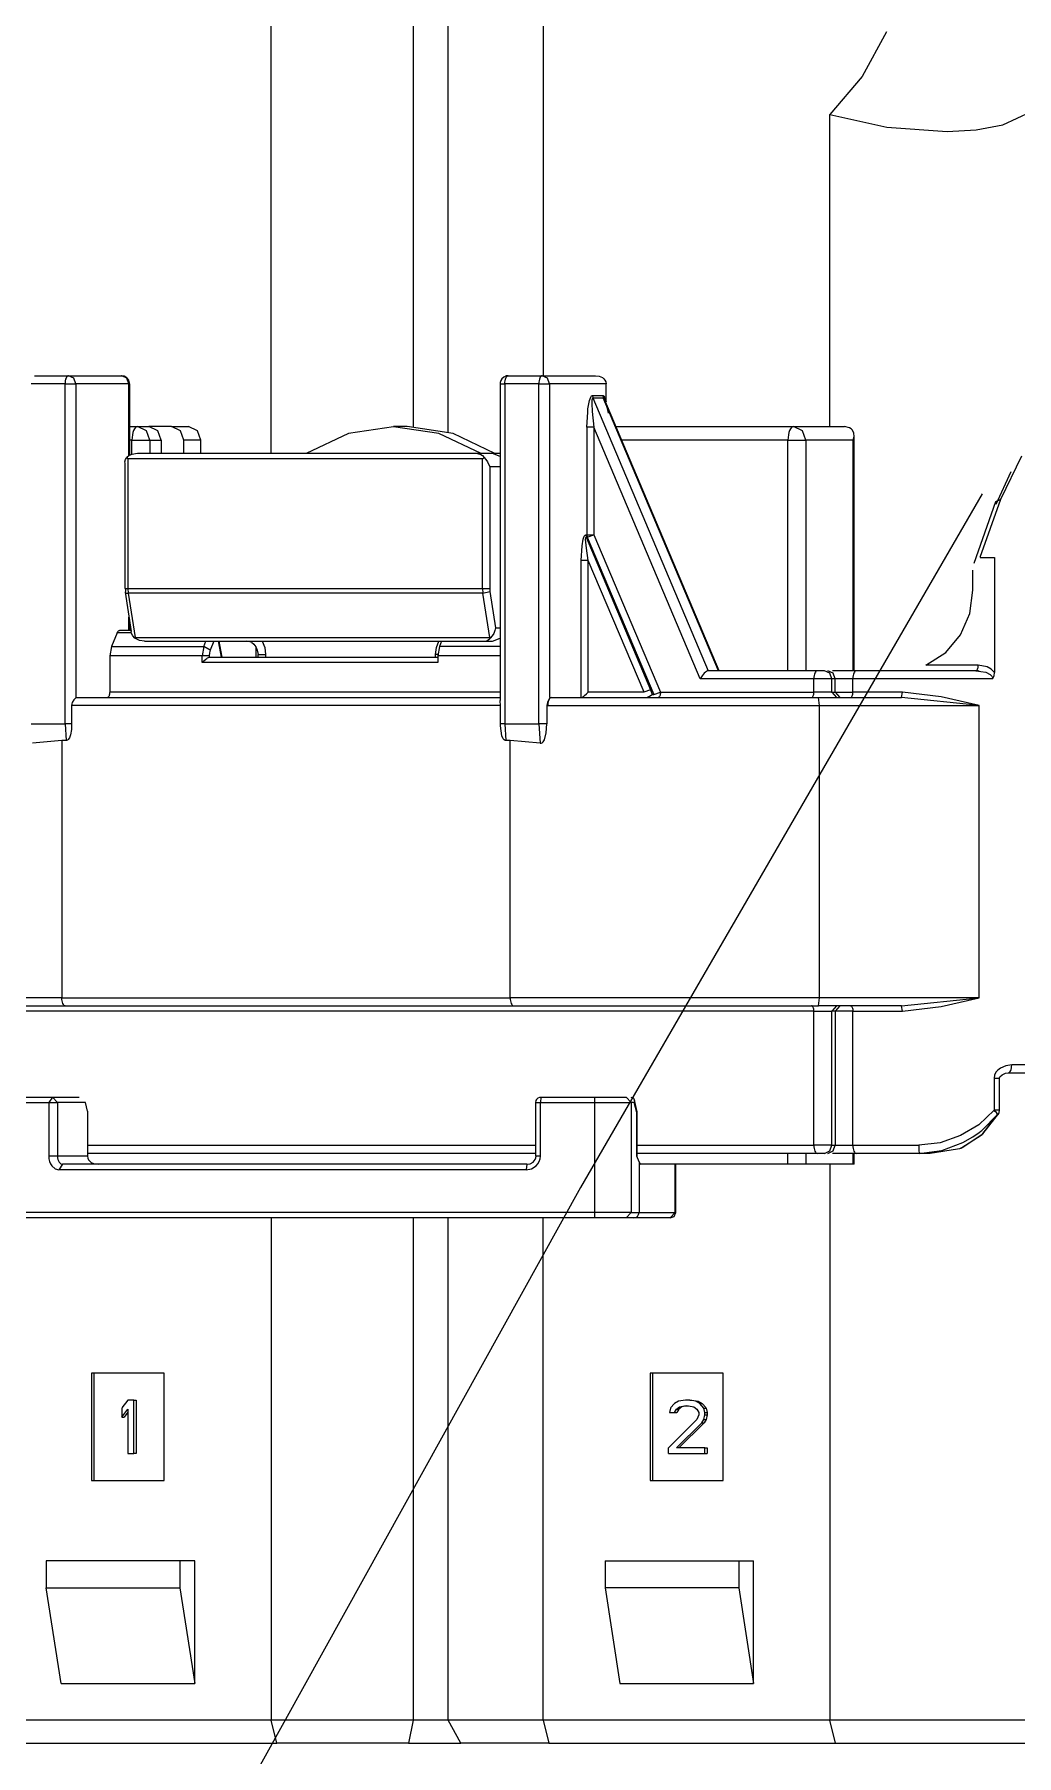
# Model space of a CAD drawing. Extents: x -1 to 1284, y 105 to 936.
# Drawn here: x 182.1 to 218.8, y 282.2 to 346.4 of the extents above; entities that cross this region are included whole.
import ezdxf

# ---------------------------------------------------------------- set-up
doc = ezdxf.new("R2010")
doc.units = 0

msp = doc.modelspace()

# ---------------------------------------------------------------- linework, layer by layer
for p, q in [((196.28, 366.274), (196.28, 331.804)), ((197.581, 331.603), (197.581, 366.274)), ((190.982, 330.808), (190.982, 362.958)), ((201.133, 362.958), (201.133, 333.706)), ((213.934193, 346.53259), (213.031743, 344.86356)), ((213.031743, 344.86356), (211.827133, 343.44561)), ((211.827, 343.446), (213.95192, 342.977611)), ((211.827, 331.808), (211.827, 343.446)), ((218.27073, 343.065458), (219.88314, 343.811111)), ((213.95192, 342.977611), (216.19711, 342.819433)), ((216.19711, 342.819433), (217.284003, 342.879382)), ((217.284003, 342.879382), (218.27073, 343.065458)), ((183.291, 333.406), (182.022, 333.406)), ((182.149, 333.706), (183.418, 333.706)), ((183.291, 333.406), (183.69, 333.406)), ((183.291, 320.724), (183.291, 333.406)), ((183.293646, 333.464531), (183.291265, 333.406003)), ((183.300869, 333.520808), (183.293646, 333.464531)), ((183.31259, 333.572674), (183.300869, 333.520808)), ((183.328359, 333.618135), (183.31259, 333.572674)), ((183.347568, 333.655443), (183.328359, 333.618135)), ((183.369475, 333.683166), (183.347568, 333.655443)), ((183.393261, 333.700232), (183.369475, 333.683166)), ((183.418, 333.706), (183.393261, 333.700232)), ((183.418, 333.706), (185.404, 333.706)), ((183.615974, 333.612119), (183.418107, 333.706)), ((183.69, 333.406), (183.615974, 333.612119)), ((183.69, 333.406), (183.69, 321.706)), ((185.676, 333.406), (183.69, 333.406)), ((185.502748, 333.689136), (185.40367, 333.703212)), ((185.601974, 333.612118), (185.404109, 333.706)), ((185.600858, 333.632163), (185.502748, 333.689136)), ((185.669975, 333.54442), (185.600858, 333.632163)), ((185.676, 333.406), (185.601974, 333.612118)), ((185.701852, 333.440637), (185.669975, 333.54442)), ((185.676, 330.725), (185.676, 333.406)), ((185.676, 333.406), (185.704, 333.406)), ((185.7, 333.406), (185.701852, 333.440637)), ((185.704, 330.739), (185.704, 333.406)), ((199.525241, 333.450948), (199.521961, 333.406678)), ((199.522, 333.406), (199.522, 321.598)), ((199.522, 333.406), (199.695, 333.406)), ((199.54736, 333.527513), (199.525241, 333.450948)), ((199.582889, 333.587922), (199.54736, 333.527513)), ((199.65531, 333.65614), (199.582889, 333.587922)), ((199.752635, 333.69856), (199.65531, 333.65614)), ((199.695, 333.406), (199.697381, 333.464528)), ((199.695, 333.406), (199.695, 320.724)), ((200.964, 333.406), (199.695, 333.406)), ((199.697381, 333.464528), (199.704604, 333.520805)), ((199.704604, 333.520805), (199.716325, 333.572671)), ((199.716325, 333.572671), (199.732094, 333.618132)), ((199.732094, 333.618132), (199.751303, 333.655441)), ((199.751303, 333.655441), (199.773237, 333.683164)), ((199.819, 333.702), (199.752635, 333.69856)), ((199.773237, 333.683164), (199.797023, 333.700229)), ((199.797023, 333.700229), (199.821762, 333.705997)), ((199.822, 333.706), (201.091, 333.706)), ((200.964, 333.406), (201.362, 333.406)), ((200.964, 320.724), (200.964, 333.406)), ((200.966646, 333.464531), (200.964265, 333.406003)), ((200.973869, 333.520808), (200.966646, 333.464531)), ((200.98559, 333.572674), (200.973869, 333.520808)), ((201.001359, 333.618135), (200.98559, 333.572674)), ((201.020568, 333.655443), (201.001359, 333.618135)), ((201.042475, 333.683166), (201.020568, 333.655443)), ((201.066261, 333.700232), (201.042475, 333.683166)), ((201.091, 333.706), (201.066261, 333.700232)), ((201.091, 333.706), (203.077, 333.706)), ((201.288974, 333.612118), (201.091109, 333.706)), ((201.363, 333.406), (201.288974, 333.612118)), ((201.362, 333.406), (201.362, 321.706)), ((203.476, 333.406), (201.362, 333.406)), ((203.077, 333.706), (203.210294, 333.688749)), ((203.210294, 333.688749), (203.334561, 333.635005)), ((203.334561, 333.635005), (203.388882, 333.592888)), ((203.388882, 333.592888), (203.433843, 333.539794)), ((203.433843, 333.539794), (203.464569, 333.476337)), ((203.464569, 333.476337), (203.475682, 333.406013)), ((203.476, 332.733), (203.476, 333.406)), ((202.796011, 332.466044), (202.854363, 332.780091)), ((202.854363, 332.780091), (202.902263, 332.908633)), ((202.902263, 332.908633), (202.935103, 332.953932)), ((202.935103, 332.953932), (202.968916, 332.96904)), ((202.948779, 332.799767), (202.941794, 332.66569)), ((202.941794, 332.66569), (202.953991, 332.377911)), ((202.963384, 332.863701), (202.948779, 332.799767)), ((202.973385, 332.879682), (202.963384, 332.863701)), ((202.968, 332.969), (203.349, 332.969)), ((202.968, 332.969), (202.984986, 332.884476)), ((202.985, 332.885), (202.973385, 332.879682)), ((202.985, 332.885), (207.28659, 322.7067)), ((202.985, 332.885), (203.366, 332.885)), ((203.349, 332.969), (203.368315, 332.964105)), ((203.349, 332.969), (203.365986, 332.884476)), ((207.667, 322.706), (203.366, 332.885)), ((203.379414, 332.878992), (203.366185, 332.88431)), ((203.368315, 332.964105), (203.387365, 332.949394)), ((203.394204, 332.863011), (203.379414, 332.878992)), ((203.387365, 332.949394), (203.424639, 332.890583)), ((207.693, 322.706), (203.39088, 332.8856)), ((203.427904, 332.799077), (203.394204, 332.863011)), ((203.424639, 332.890583), (203.475775, 332.732381)), ((203.475, 332.665), (203.427904, 332.799077)), ((203.548252, 332.377122), (203.474389, 332.664901)), ((202.757, 331.786), (202.788485, 332.342153)), ((202.789, 332.342), (202.796011, 332.466044)), ((202.953991, 332.377911), (203.022494, 331.786428)), ((203.56, 332.313), (203.548252, 332.377122)), ((185.704, 331.808), (185.999, 331.808)), ((185.787, 331.308), (185.704, 331.308)), ((185.787, 331.308), (186.452, 331.308)), ((185.787, 330.774), (185.787, 331.308)), ((185.791771, 331.405548), (185.787723, 331.308004)), ((185.803783, 331.499345), (185.791771, 331.405548)), ((185.823309, 331.58579), (185.803783, 331.499345)), ((185.849582, 331.661556), (185.823309, 331.58579)), ((185.881602, 331.723738), (185.849582, 331.661556)), ((185.918136, 331.769942), (185.881602, 331.723738)), ((185.957775, 331.798396), (185.918136, 331.769942)), ((185.999, 331.808), (185.957775, 331.798396)), ((186.328623, 331.651529), (185.998849, 331.807998)), ((185.999, 331.808), (186.421, 331.808)), ((186.452, 331.308), (186.328623, 331.651529)), ((186.750622, 331.65153), (186.420846, 331.807998)), ((187.267, 331.808), (186.421, 331.808)), ((186.452, 331.308), (186.874, 331.308)), ((186.452, 331.308), (186.452, 330.808)), ((186.874, 331.308), (186.750622, 331.65153)), ((186.874, 331.308), (186.874, 330.808)), ((187.596622, 331.65153), (187.266846, 331.807998)), ((187.267, 331.808), (187.9, 331.808)), ((187.72, 331.308), (187.596622, 331.65153)), ((187.72, 330.808), (187.72, 331.308)), ((188.354, 331.308), (187.72, 331.308)), ((188.230622, 331.65153), (187.900846, 331.807998)), ((188.354, 331.308), (188.230622, 331.65153)), ((188.354, 330.808), (188.354, 331.308)), ((193.859822, 331.552732), (192.28253, 330.808)), ((195.550265, 331.800976), (193.859822, 331.552732)), ((196.057, 331.808), (195.55, 331.808)), ((197.240708, 331.552732), (195.550265, 331.800976)), ((197.764704, 331.548402), (196.05727, 331.807997)), ((198.818, 330.808), (197.240708, 331.552732)), ((199.325, 330.808), (197.764704, 331.548402)), ((202.757, 331.786), (202.757, 327.767)), ((203.023, 331.786), (202.757, 331.786)), ((206.987, 322.406), (203.023, 331.786)), ((203.023, 331.786), (203.023, 327.767)), ((203.846, 331.808), (210.469, 331.808)), ((210.258, 331.308), (204.058, 331.308)), ((210.261771, 331.405548), (210.257696, 331.308004)), ((210.258, 331.308), (210.922, 331.308)), ((210.258, 322.706), (210.258, 331.308)), ((210.273783, 331.499345), (210.261771, 331.405548)), ((210.293309, 331.58579), (210.273783, 331.499345)), ((210.319582, 331.661556), (210.293309, 331.58579)), ((210.351602, 331.723738), (210.319582, 331.661556)), ((210.388136, 331.769942), (210.351602, 331.723738)), ((210.427775, 331.798396), (210.388136, 331.769942)), ((210.469, 331.808), (210.427775, 331.798396)), ((210.798622, 331.65153), (210.468846, 331.807998)), ((210.469, 331.808), (212.371, 331.808)), ((210.922, 331.308), (210.798622, 331.65153)), ((212.697, 331.308), (210.922, 331.308)), ((210.922, 331.308), (210.922, 322.706)), ((212.552, 331.766), (212.370739, 331.807741)), ((212.613799, 331.72725), (212.551892, 331.766258)), ((212.660974, 331.6788), (212.613799, 331.72725)), ((212.714613, 331.564585), (212.660974, 331.6788)), ((212.697, 331.308), (212.723768, 331.438551)), ((212.697, 322.706), (212.697, 331.308)), ((212.723768, 331.438551), (212.714613, 331.564585)), ((212.725, 322.706), (212.725, 331.472)), ((185.524634, 330.492062), (185.545854, 330.580126)), ((185.545854, 330.580126), (185.591936, 330.661548)), ((185.592, 330.662), (185.637244, 330.60829)), ((185.679575, 330.727456), (185.592135, 330.661553)), ((198.87, 330.608), (185.638, 330.608)), ((185.638, 330.608), (185.638, 325.765)), ((185.779341, 330.772884), (185.679575, 330.727456)), ((185.994, 330.808), (185.779341, 330.772884)), ((198.682, 330.808), (185.994, 330.808)), ((198.682, 330.808), (198.800986, 330.772884)), ((199.232, 330.808), (198.682, 330.808)), ((198.800986, 330.772884), (198.860845, 330.727456)), ((198.860845, 330.727456), (198.920993, 330.661553)), ((198.87, 330.608), (198.921594, 330.66171)), ((198.87, 325.765), (198.87, 330.608)), ((198.921, 330.662), (198.994374, 330.580577)), ((198.994374, 330.580577), (199.055501, 330.492513)), ((199.522, 330.692), (199.231924, 330.807866)), ((199.522, 330.808), (199.232, 330.808)), ((218.96957, 330.70008), (218.190937, 329.09193)), ((185.522, 330.442), (185.522, 325.765)), ((185.529, 330.442), (185.524634, 330.492062)), ((199.055501, 330.492513), (199.135161, 330.308445)), ((199.135, 330.308), (199.135, 325.765)), ((199.522, 330.308), (199.135, 330.308)), ((218.568, 330.126), (218.016368, 328.89991)), ((217.504, 329.299), (202.521869, 303.438402)), ((218.006, 329), (217.191349, 326.70263)), ((218.191, 329.092), (217.422916, 326.92612)), ((218.191, 329.092), (218.005374, 328.99943)), ((202.546, 326.821), (202.576721, 327.365083)), ((202.576721, 327.365083), (202.623401, 327.61632)), ((202.623401, 327.61632), (202.661721, 327.719155)), ((202.661721, 327.719155), (202.687994, 327.755392)), ((202.687994, 327.755392), (202.715055, 327.767484)), ((202.712072, 327.608219), (202.718343, 327.664287)), ((202.714956, 327.501357), (202.712072, 327.608219)), ((202.737843, 327.27735), (202.714956, 327.501357)), ((202.715, 327.767), (202.757, 327.767)), ((202.715, 327.767), (202.731986, 327.682476)), ((202.718343, 327.664287), (202.724402, 327.678283)), ((202.724402, 327.678283), (202.728106, 327.681776)), ((202.728106, 327.681776), (202.73226, 327.682834)), ((202.732, 327.683), (205.13732, 321.99121)), ((202.774, 327.683), (202.732, 327.683)), ((202.757, 327.767), (202.773986, 327.682476)), ((202.757, 327.767), (203.023, 327.767)), ((202.774, 327.683), (203.022803, 327.767524)), ((202.774, 327.683), (205.25076, 321.82217)), ((203.023, 327.767), (205.49976, 321.9063)), ((202.546, 321.706), (202.546, 326.821)), ((202.812, 326.821), (202.546, 326.821)), ((202.812, 326.821), (202.737843, 327.27735)), ((202.812, 321.906), (202.812, 326.821)), ((204.889, 321.906), (202.81202, 326.82029)), ((217.423, 326.926), (217.966, 326.926)), ((217.966, 326.926), (217.966, 322.636)), ((217.151, 325.706), (217.151, 326.46)), ((185.522, 325.765), (185.638, 325.765)), ((185.532, 325.632), (185.757425, 324.16647)), ((185.532, 325.632), (185.534831, 325.624406)), ((185.549, 325.662), (185.532596, 325.631594)), ((185.534831, 325.624406), (185.545335, 325.614035)), ((185.541, 325.765), (185.548673, 325.662342)), ((185.545335, 325.614035), (185.56293, 325.605515)), ((185.56293, 325.605515), (185.586927, 325.599192)), ((185.586927, 325.599192), (185.61641, 325.595302)), ((185.61641, 325.595302), (185.650247, 325.593979)), ((185.638, 325.765), (198.87, 325.765)), ((185.638, 325.765), (185.650753, 325.593989)), ((198.883, 325.594), (185.65, 325.594)), ((185.65, 325.594), (185.904264, 323.94009)), ((198.87, 325.765), (199.135, 325.765)), ((198.87, 325.765), (198.882753, 325.593989)), ((198.882, 325.594), (199.142688, 325.662405)), ((199.137, 323.94), (198.882736, 325.59391)), ((199.135, 325.765), (199.142673, 325.662342)), ((199.143, 325.662), (199.351227, 324.30813)), ((217.043468, 324.834138), (217.1508, 325.706)), ((216.697769, 324.045595), (217.043468, 324.834138)), ((185.233, 324.12), (185.256865, 324.164341)), ((185.256865, 324.164341), (185.284514, 324.193983)), ((185.284514, 324.193983), (185.314346, 324.207238)), ((185.314346, 324.207238), (185.322627, 324.207767)), ((185.751, 324.208), (185.323, 324.208)), ((185.676, 324.208), (185.676, 324.697)), ((185.704, 324.208), (185.704, 324.515)), ((185.773443, 324.098434), (185.76024, 324.166816)), ((199.326844, 324.201146), (199.283865, 324.097972)), ((199.351, 324.308), (199.326844, 324.201146)), ((199.351, 324.308), (199.522, 324.308)), ((185.019, 323.614), (184.957109, 323.260448)), ((185.233, 324.12), (185.018688, 323.613324)), ((185.019, 323.614), (188.463, 323.614)), ((185.769, 324.12), (185.233, 324.12)), ((185.818853, 324.003494), (185.773443, 324.098434)), ((185.891, 323.923), (185.818853, 324.003494)), ((186.064537, 323.835644), (185.890957, 323.922538)), ((185.905, 323.94), (185.891242, 323.922802)), ((185.905, 323.94), (199.137, 323.94)), ((186.256, 323.808), (186.064537, 323.835644)), ((186.256, 323.808), (198.944, 323.808)), ((188.463, 323.614), (188.401111, 323.260448)), ((188.704, 323.472), (188.46297, 323.61342)), ((188.463, 323.614), (188.545285, 323.808469)), ((188.846, 323.808), (188.703919, 323.472244)), ((189.133, 323.206), (189.014467, 323.807741)), ((189.156, 323.206), (189.037202, 323.807741)), ((190.165052, 323.798998), (190.076644, 323.808602)), ((190.24, 323.775), (190.165052, 323.798998)), ((190.249, 323.771), (190.335304, 323.70001)), ((190.335304, 323.70001), (190.40776, 323.599204)), ((190.403, 323.606), (190.403, 323.206)), ((190.40776, 323.599204), (190.461645, 323.468328)), ((190.651, 323.808), (190.74154, 323.566819)), ((190.74154, 323.566819), (190.772422, 323.308001)), ((197.116, 323.308), (197.146882, 323.566818)), ((197.146882, 323.566818), (197.237422, 323.807999)), ((197.254, 323.614), (197.192109, 323.260448)), ((197.337, 323.808), (197.254979, 323.613531)), ((199.522, 323.614), (197.255, 323.614)), ((198.944, 323.808), (199.049711, 323.835644)), ((198.944, 323.808), (199.232, 323.808)), ((199.049711, 323.835644), (199.156208, 323.922538)), ((199.157, 323.923), (199.137156, 323.940198)), ((199.225008, 324.003032), (199.156203, 323.922538)), ((199.283865, 324.097972), (199.225008, 324.003032)), ((199.232, 323.808), (199.522076, 323.923866)), ((216.142886, 323.387254), (216.697769, 324.045595)), ((184.958, 323.26), (184.958, 321.906)), ((188.401, 323.26), (184.958, 323.26)), ((188.401, 323.006), (188.401, 323.26)), ((188.667, 323.26), (188.401, 323.26)), ((188.401, 323.006), (188.466466, 323.072868)), ((197.193, 323.006), (188.401, 323.006)), ((188.466466, 323.072868), (188.538107, 323.135207)), ((188.538107, 323.135207), (188.574672, 323.162458)), ((188.574672, 323.162458), (188.610071, 323.185014)), ((188.610071, 323.185014), (188.641921, 323.200429)), ((188.641921, 323.200429), (188.666792, 323.206001)), ((188.676515, 323.374673), (188.666858, 323.259868)), ((188.667, 323.26), (188.667, 323.206)), ((188.667, 323.206), (197.193, 323.206)), ((188.704, 323.472), (188.676515, 323.374673)), ((190.461645, 323.468328), (190.489591, 323.308485)), ((190.483, 323.308), (190.483, 323.206)), ((190.483, 323.308), (190.489, 323.308)), ((190.489, 323.308), (190.772, 323.308)), ((190.772, 323.308), (190.772, 323.206)), ((197.116, 323.206), (197.116, 323.308)), ((197.193, 323.308), (197.116, 323.308)), ((197.193, 323.26), (197.193, 323.006)), ((199.522, 323.26), (197.193, 323.26)), ((215.408, 322.906), (216.142886, 323.387254)), ((217.355, 322.906), (215.408, 322.906)), ((217.349052, 322.829463), (217.353867, 322.866982)), ((217.353867, 322.866982), (217.355455, 322.906)), ((217.689389, 322.845972), (217.355102, 322.906519)), ((207.057157, 322.513054), (206.987, 322.406001)), ((211.225, 322.406), (206.987, 322.406)), ((207.137651, 322.609009), (207.057157, 322.513054)), ((207.179127, 322.648473), (207.137651, 322.609009)), ((207.219317, 322.679314), (207.179127, 322.648473)), ((207.256073, 322.699137), (207.219317, 322.679314)), ((207.287, 322.706), (207.256073, 322.699137)), ((211.352, 322.706), (207.287, 322.706)), ((211.889, 322.406), (211.225, 322.406)), ((211.225, 321.906), (211.225, 322.406)), ((211.22762, 322.464527), (211.225238, 322.406)), ((211.234843, 322.520805), (211.22762, 322.464527)), ((211.246564, 322.572671), (211.234843, 322.520805)), ((211.262333, 322.618132), (211.246564, 322.572671)), ((211.281542, 322.655441), (211.262333, 322.618132)), ((211.303475, 322.683164), (211.281542, 322.655441)), ((211.327261, 322.700235), (211.303475, 322.683164)), ((211.352, 322.706), (211.327261, 322.700235)), ((211.428013, 322.706), (211.352216, 322.706)), ((211.505142, 322.706), (211.428013, 322.706)), ((211.571857, 322.706), (211.505142, 322.706)), ((211.618, 322.706), (211.571857, 322.706)), ((211.815974, 322.612118), (211.618109, 322.706)), ((211.941974, 322.612118), (211.744109, 322.706)), ((211.89, 322.406), (211.815974, 322.612118)), ((211.889, 322.406), (211.889, 321.906)), ((212.016, 322.406), (211.889, 322.406)), ((211.929433, 322.706), (211.919855, 322.706)), ((212.196289, 322.706), (211.929433, 322.706)), ((212.016, 322.406), (211.941974, 322.612118)), ((212.016, 321.906), (212.016, 322.406)), ((212.681, 322.406), (212.016, 322.406)), ((212.504801, 322.706), (212.196289, 322.706)), ((212.808, 322.706), (212.504801, 322.706)), ((212.681, 321.906), (212.681, 322.406)), ((217.89, 322.406), (212.681, 322.406)), ((212.68362, 322.464527), (212.681238, 322.406)), ((212.690843, 322.520805), (212.68362, 322.464527)), ((212.702564, 322.572671), (212.690843, 322.520805)), ((212.718333, 322.618132), (212.702564, 322.572671)), ((212.737542, 322.655441), (212.718333, 322.618132)), ((212.759475, 322.683164), (212.737542, 322.655441)), ((212.783261, 322.700235), (212.759475, 322.683164)), ((212.808, 322.706), (212.783261, 322.700235)), ((215.0028, 322.706), (212.80799, 322.706)), ((217.271, 322.706), (215.0028, 322.706)), ((217.271, 322.706), (217.287483, 322.709842)), ((217.271, 322.706), (217.63741, 322.651861)), ((217.287483, 322.709842), (217.303332, 322.721224)), ((217.302, 322.72), (217.338499, 322.710401)), ((217.303332, 322.721224), (217.317937, 322.739705)), ((217.317937, 322.739705), (217.330743, 322.764579)), ((217.330743, 322.764579), (217.341247, 322.794886)), ((217.338499, 322.710401), (217.374811, 322.702061)), ((217.341247, 322.794886), (217.349052, 322.829463)), ((217.63741, 322.651861), (217.801912, 322.565375)), ((217.841553, 322.762826), (217.689389, 322.845972)), ((217.801912, 322.565375), (217.864459, 322.495745)), ((217.966, 322.636), (217.841553, 322.762826)), ((217.864459, 322.495745), (217.883906, 322.452755)), ((217.883906, 322.452755), (217.890971, 322.406)), ((217.891, 322.406), (217.947459, 322.513824)), ((217.947459, 322.513824), (217.966456, 322.63548)), ((183.621343, 321.617068), (183.562336, 321.52171)), ((183.653344, 321.654424), (183.621343, 321.617068)), ((183.682292, 321.682815), (183.653344, 321.654424)), ((183.704305, 321.700309), (183.682292, 321.682815)), ((183.69, 321.706), (183.732, 321.706)), ((183.716, 321.706), (183.704305, 321.700309)), ((183.732, 321.706), (199.522, 321.706)), ((184.889029, 321.709842), (184.872545, 321.706)), ((184.904877, 321.721224), (184.889029, 321.709842)), ((184.919482, 321.739705), (184.904877, 321.721224)), ((184.932288, 321.764579), (184.919482, 321.739705)), ((184.942792, 321.794886), (184.932288, 321.764579)), ((184.950597, 321.829463), (184.942792, 321.794886)), ((184.955412, 321.866982), (184.950597, 321.829463)), ((184.957, 321.906), (184.955412, 321.866982)), ((199.522, 321.906), (184.958, 321.906)), ((199.527883, 321.521711), (199.523702, 321.597731)), ((201.323844, 321.603088), (201.287115, 321.523842)), ((201.33723, 321.616267), (201.317465, 321.554526)), ((201.363, 321.664), (201.323844, 321.603088)), ((201.363, 321.664), (201.33723, 321.616267)), ((201.362, 321.706), (201.428, 321.706)), ((201.39335, 321.695295), (201.36209, 321.663927)), ((201.367654, 321.671575), (201.362309, 321.664172)), ((201.386942, 321.6981), (201.367654, 321.671575)), ((201.388, 321.703), (201.386942, 321.6981)), ((201.427, 321.706), (201.39335, 321.695295)), ((201.427, 321.706), (206.33539, 321.706)), ((202.546, 321.706), (202.570871, 321.711572)), ((202.570871, 321.711572), (202.602719, 321.726987)), ((202.602719, 321.726987), (202.63812, 321.749542)), ((202.63812, 321.749542), (202.674685, 321.776793)), ((202.674685, 321.776793), (202.746324, 321.839133)), ((202.746324, 321.839133), (202.811792, 321.906001)), ((204.889, 321.906), (202.812, 321.906)), ((205.137, 321.991), (204.888197, 321.906477)), ((204.973, 321.706), (204.998162, 321.711614)), ((204.998162, 321.711614), (205.093944, 321.759704)), ((205.093944, 321.759704), (205.152268, 321.792823)), ((205.137, 321.991), (205.192562, 321.821958)), ((205.152268, 321.792823), (205.192895, 321.821476)), ((205.193, 321.822), (205.251, 321.822)), ((205.251, 321.822), (205.499801, 321.906524)), ((205.432029, 321.709842), (205.415545, 321.706)), ((205.447877, 321.721224), (205.432029, 321.709842)), ((205.462482, 321.739705), (205.447877, 321.721224)), ((205.475288, 321.764579), (205.462482, 321.739705)), ((205.485792, 321.794886), (205.475288, 321.764579)), ((205.493597, 321.829463), (205.485792, 321.794886)), ((205.498413, 321.866982), (205.493597, 321.829463)), ((205.5, 321.906), (205.498413, 321.866982)), ((205.5, 321.906), (211.225, 321.906)), ((206.33539, 321.706), (211.39948, 321.706)), ((211.141, 321.706), (211.157483, 321.709842)), ((211.157483, 321.709842), (211.173332, 321.721224)), ((211.173332, 321.721224), (211.187937, 321.739705)), ((211.187937, 321.739705), (211.200743, 321.764579)), ((211.200743, 321.764579), (211.211247, 321.794886)), ((211.211247, 321.794886), (211.219052, 321.829463)), ((211.219052, 321.829463), (211.223867, 321.866982)), ((211.223867, 321.866982), (211.225455, 321.906)), ((211.889, 321.906), (211.225, 321.906)), ((211.43, 321.406), (211.399507, 321.706)), ((211.4, 321.706), (214.495, 321.706)), ((211.889, 321.906), (212.016, 321.906)), ((211.89, 321.906), (212.071261, 321.706)), ((212.016, 321.906), (212.197261, 321.706)), ((212.016, 321.906), (212.681, 321.906)), ((212.596, 321.706), (212.612483, 321.709842)), ((212.612483, 321.709842), (212.628332, 321.721224)), ((212.628332, 321.721224), (212.642937, 321.739705)), ((212.642937, 321.739705), (212.655743, 321.764579)), ((212.655743, 321.764579), (212.666247, 321.794886)), ((212.666247, 321.794886), (212.674052, 321.829463)), ((212.674052, 321.829463), (212.678867, 321.866982)), ((212.678867, 321.866982), (212.680455, 321.906)), ((214.527, 321.906), (212.681, 321.906)), ((217.394, 321.406), (214.49496, 321.706011)), ((214.495, 321.706), (214.526771, 321.906)), ((215.97999, 321.735092), (214.52682, 321.905999)), ((217.394, 321.406), (215.97999, 321.735092)), ((183.542783, 321.465633), (183.535533, 321.405999)), ((183.536, 321.406), (183.536, 320.724)), ((199.535, 321.406), (183.536, 321.406)), ((183.562336, 321.52171), (183.542783, 321.465633)), ((199.532883, 321.465634), (199.527883, 321.521711)), ((199.535, 321.406), (199.532883, 321.465634)), ((199.535, 320.724), (199.535, 321.406)), ((201.263, 321.406), (201.263, 320.724)), ((201.263, 321.406), (201.3, 321.406)), ((201.266345, 321.423492), (201.265816, 321.406074)), ((201.287115, 321.523842), (201.266345, 321.423492)), ((201.3, 321.406), (211.43, 321.406)), ((201.305056, 321.482869), (201.300823, 321.406075)), ((201.317465, 321.554526), (201.305056, 321.482869)), ((211.43, 310.506), (211.43, 321.406)), ((211.43, 321.406), (217.394, 321.406)), ((217.394, 310.506), (217.394, 321.406)), ((182.022, 320.724), (183.291, 320.724)), ((183.536, 320.724), (183.291, 320.724)), ((183.291, 320.724), (183.333262, 320.099501)), ((183.490214, 320.307916), (183.451743, 320.203302)), ((183.526422, 320.517287), (183.490214, 320.307916)), ((183.536, 320.724), (183.526422, 320.517287)), ((199.53565, 320.645505), (199.534327, 320.723497)), ((199.695, 320.724), (199.535, 320.724)), ((199.589312, 320.276446), (199.53565, 320.645505)), ((199.695, 320.724), (200.964, 320.724)), ((199.695, 320.724), (199.737262, 320.099501)), ((201.263, 320.724), (200.964, 320.724)), ((200.964, 320.724), (201.020666, 320.004034)), ((201.178985, 320.133585), (201.242985, 320.383196)), ((201.242985, 320.383196), (201.263305, 320.723976)), ((183.174, 320.099), (182.07889, 320.003538)), ((183.174, 320.099), (183.174, 310.506)), ((183.333, 320.099), (183.174, 320.099)), ((183.349392, 320.101181), (183.333332, 320.099514)), ((183.37965, 320.113688), (183.349392, 320.101181)), ((183.411802, 320.141674), (183.37965, 320.113688)), ((183.451743, 320.203302), (183.411802, 320.141674)), ((199.638469, 320.167755), (199.589312, 320.276446)), ((199.677688, 320.122537), (199.638469, 320.167755)), ((199.705515, 320.105493), (199.677688, 320.122537)), ((199.737, 320.099), (199.705515, 320.105493)), ((199.897, 320.099), (199.737, 320.099)), ((199.897, 310.506), (199.897, 320.099)), ((201.021, 320.004), (199.89705, 320.099462)), ((201.021, 320.004), (201.05606, 320.005085)), ((201.05606, 320.005085), (201.088865, 320.018258)), ((201.088865, 320.018258), (201.129693, 320.053374)), ((201.129693, 320.053374), (201.178985, 320.133585)), ((183.174, 310.506), (174.268, 310.506)), ((180.74592, 310.206), (183.30101, 310.206)), ((183.174, 310.506), (199.897, 310.506)), ((183.17662, 310.447473), (183.174238, 310.506)), ((183.183843, 310.391195), (183.17662, 310.447473)), ((183.195564, 310.339329), (183.183843, 310.391195)), ((183.211333, 310.293868), (183.195564, 310.339329)), ((183.230542, 310.256559), (183.211333, 310.293868)), ((183.252475, 310.228836), (183.230542, 310.256559)), ((183.276261, 310.211765), (183.252475, 310.228836)), ((183.301, 310.206), (183.276261, 310.211765)), ((183.3, 310.206), (200.023, 310.206)), ((199.897, 310.506), (199.899381, 310.447473)), ((211.43, 310.506), (199.897, 310.506)), ((199.899381, 310.447473), (199.906604, 310.391195)), ((199.906604, 310.391195), (199.918325, 310.339329)), ((199.918325, 310.339329), (199.934094, 310.293868)), ((199.934094, 310.293868), (199.953303, 310.256559)), ((199.953303, 310.256559), (199.975237, 310.228836)), ((199.975237, 310.228836), (199.999023, 310.211765)), ((199.999023, 310.211765), (200.023762, 310.206)), ((200.023, 310.206), (202.74383, 310.206)), ((202.74383, 310.206), (205.58123, 310.206)), ((205.58123, 310.206), (208.48392, 310.206)), ((208.48392, 310.206), (211.39944, 310.206)), ((211.157029, 310.202155), (211.140545, 310.205997)), ((211.172877, 310.190776), (211.157029, 310.202155)), ((211.187482, 310.172295), (211.172877, 310.190776)), ((211.200288, 310.147421), (211.187482, 310.172295)), ((211.210792, 310.117114), (211.200288, 310.147421)), ((211.218597, 310.082537), (211.210792, 310.117114)), ((211.223412, 310.045018), (211.218597, 310.082537)), ((211.225, 310.006), (211.223412, 310.045018)), ((211.4, 310.206), (211.430493, 310.506)), ((214.495, 310.206), (211.4, 310.206)), ((217.394, 310.506), (211.43, 310.506)), ((212.071, 310.206), (211.889739, 310.006)), ((212.198, 310.206), (212.016739, 310.006)), ((212.596, 310.206), (212.612483, 310.202158)), ((212.612483, 310.202158), (212.628332, 310.190779)), ((212.628332, 310.190779), (212.642937, 310.172297)), ((212.642937, 310.172297), (212.655743, 310.147424)), ((212.655743, 310.147424), (212.666247, 310.117117)), ((212.666247, 310.117117), (212.674052, 310.082539)), ((212.674052, 310.082539), (212.678867, 310.045021)), ((212.678867, 310.045021), (212.680455, 310.006003)), ((214.495, 310.206), (217.39404, 310.506011)), ((214.527, 310.006), (214.495229, 310.206)), ((214.527, 310.006), (215.98017, 310.176907)), ((215.98017, 310.176907), (217.39418, 310.505999)), ((211.225, 310.006), (174.973, 310.006)), ((211.225, 310.006), (211.889, 310.006)), ((211.225, 305.006), (211.225, 310.006)), ((211.889, 310.006), (211.889, 305.006)), ((212.016, 310.006), (211.889, 310.006)), ((212.016, 310.006), (212.016, 305.006)), ((212.681, 310.006), (212.016, 310.006)), ((212.681, 305.006), (212.681, 310.006)), ((212.681, 310.006), (214.527, 310.006)), ((217.946, 307.506), (217.946, 306.312)), ((217.946, 307.506), (218.147, 307.506)), ((217.96488, 307.620425), (217.946174, 307.506)), ((218.01912, 307.728019), (217.96488, 307.620425)), ((218.092073, 307.812447), (218.01912, 307.728019)), ((218.186008, 307.88505), (218.092073, 307.812447)), ((218.147, 307.506), (218.149857, 307.52931)), ((218.147, 306.312), (218.147, 307.506)), ((218.149857, 307.52931), (218.165203, 307.561339)), ((218.165203, 307.561339), (218.24597, 307.637414)), ((218.390039, 307.975784), (218.186008, 307.88505)), ((218.24597, 307.637414), (218.369829, 307.693675)), ((218.369829, 307.693675), (218.509381, 307.714947)), ((218.606, 308.006), (218.390039, 307.975784)), ((218.479, 307.706), (218.503791, 307.711765)), ((218.479, 307.706), (219.67515, 307.706)), ((218.503791, 307.711765), (218.52763, 307.728836)), ((218.52763, 307.728836), (218.549617, 307.756559)), ((218.549617, 307.756559), (218.568879, 307.793868)), ((218.568879, 307.793868), (218.584701, 307.839329)), ((218.584701, 307.839329), (218.596448, 307.891195)), ((218.596448, 307.891195), (218.603671, 307.947473)), ((218.603671, 307.947473), (218.606053, 308.006)), ((220.922, 308.006), (218.606, 308.006)), ((181.328, 306.598), (182.683, 306.598)), ((181.481, 306.798), (182.826, 306.798)), ((182.826, 306.798), (182.682617, 306.598)), ((182.683, 306.598), (182.683, 304.598)), ((182.683, 306.598), (183.007, 306.598)), ((183.007, 306.598), (182.825737, 306.798)), ((182.826, 306.798), (183.821, 306.798)), ((183.007, 306.598), (183.007, 304.598)), ((184.052, 306.598), (183.007, 306.598)), ((184.13, 306.279), (184.051948, 306.598616)), ((184.13, 306.279), (184.13, 304.598)), ((200.857594, 306.673835), (200.842645, 306.597985)), ((200.843, 306.598), (200.843, 304.598)), ((200.843, 306.598), (201.028, 306.598)), ((200.880507, 306.715079), (200.857594, 306.673835)), ((200.928169, 306.761982), (200.880507, 306.715079)), ((200.992555, 306.791611), (200.928169, 306.761982)), ((201.041, 306.795), (200.992555, 306.791611)), ((201.028, 304.598), (201.028, 306.598)), ((201.028, 306.598), (203.044, 306.598)), ((201.043, 306.798), (201.028369, 306.598)), ((201.043, 306.798), (203.045, 306.798)), ((203.044, 306.598), (203.044, 302.498)), ((203.044, 306.598), (204.408, 306.598)), ((203.045, 306.798), (203.044471, 306.598)), ((203.045, 306.798), (203.40968, 306.798)), ((203.40968, 306.798), (203.745351, 306.798)), ((203.745351, 306.798), (204.025081, 306.798)), ((204.025081, 306.798), (204.226421, 306.798)), ((204.407, 306.598), (204.225739, 306.798)), ((204.395, 306.798), (204.431931, 306.793552)), ((204.408, 306.598), (204.408, 302.498)), ((204.527, 306.598), (204.408, 306.598)), ((204.431931, 306.793552), (204.464628, 306.780643)), ((204.464628, 306.780643), (204.491618, 306.760403)), ((204.491618, 306.760403), (204.512123, 306.734286)), ((204.512123, 306.734286), (204.532866, 306.67012)), ((204.618, 306.225), (204.526983, 306.598194)), ((204.532866, 306.67012), (204.527469, 306.598001)), ((204.636, 306.251), (204.528315, 306.692377)), ((204.618, 306.225), (204.636494, 306.245209)), ((204.618, 304.598), (204.618, 306.225)), ((204.636494, 306.245209), (204.633425, 306.249961)), ((204.637, 304.598), (204.637, 306.247)), ((217.946, 306.312), (217.373262, 305.773227)), ((217.531818, 305.432102), (218.111279, 306.182095)), ((217.993283, 306.268351), (217.945989, 306.312868)), ((218.147, 306.312), (217.946, 306.312)), ((218.032708, 306.226229), (217.993283, 306.268351)), ((218.062141, 306.188773), (218.032708, 306.226229)), ((218.08, 306.158), (218.062141, 306.188773)), ((218.100267, 306.160977), (218.110798, 306.16979)), ((218.108, 306.169), (218.134858, 306.226815)), ((218.110798, 306.16979), (218.111591, 306.18235)), ((218.134858, 306.226815), (218.147399, 306.312604)), ((217.373262, 305.773227), (216.691418, 305.367608)), ((217.387559, 305.48033), (217.45607, 305.532733)), ((217.45607, 305.532733), (217.494572, 305.563272)), ((217.494572, 305.563272), (218.07988, 306.157192)), ((217.503863, 305.412189), (218.08029, 306.15753)), ((218.08, 306.158), (218.100267, 306.160977)), ((184.13, 305.006), (200.843, 305.006)), ((204.637, 305.006), (211.225, 305.006)), ((211.225, 305.006), (211.227381, 304.947473)), ((211.889, 305.006), (211.225, 305.006)), ((211.227381, 304.947473), (211.234604, 304.891195)), ((211.234604, 304.891195), (211.246325, 304.839329)), ((211.815865, 304.799882), (211.889891, 305.006)), ((211.889, 305.006), (212.016, 305.006)), ((211.941865, 304.799882), (212.015891, 305.006)), ((212.016, 305.006), (212.681, 305.006)), ((212.681, 305.006), (215.135, 305.006)), ((212.681, 305.006), (212.683381, 304.947473)), ((212.683381, 304.947473), (212.690604, 304.891195)), ((212.690604, 304.891195), (212.702325, 304.839329)), ((215.135, 305.006), (215.137117, 304.891414)), ((215.933994, 305.104343), (215.135326, 305.005936)), ((215.137117, 304.891414), (215.142197, 304.794204)), ((216.691418, 305.367608), (215.933994, 305.104343)), ((215.995458, 304.815715), (216.787577, 305.110573)), ((216.713, 304.9), (216.652204, 304.87691)), ((216.713, 304.9), (217.503863, 305.412189)), ((216.713, 304.9), (216.759619, 304.929748)), ((216.759, 304.93), (217.531818, 305.432102)), ((216.787577, 305.110573), (217.153879, 305.318531)), ((217.153879, 305.318531), (217.387559, 305.48033)), ((182.683, 304.598), (182.690779, 304.496773)), ((183.007, 304.598), (182.683, 304.598)), ((182.690779, 304.496773), (182.713454, 304.400787)), ((182.713454, 304.400787), (182.749424, 304.314018)), ((182.749424, 304.314018), (182.797781, 304.238443)), ((183.007, 304.598), (183.01118, 304.535634)), ((184.13, 304.598), (183.007, 304.598)), ((183.01118, 304.535634), (183.02388, 304.474975)), ((183.02388, 304.474975), (183.042481, 304.424288)), ((183.042481, 304.424288), (183.068674, 304.377892)), ((183.201, 304.298), (183.060268, 304.098)), ((183.068674, 304.377892), (183.130642, 304.318084)), ((183.150304, 304.304382), (183.129376, 304.3204)), ((183.130642, 304.318084), (183.20091, 304.298002)), ((183.172, 304.294), (183.150304, 304.304382)), ((186.93939, 304.298), (183.20154, 304.298)), ((200.843, 304.706), (184.13, 304.706)), ((184.13, 304.598), (184.141112, 304.527679)), ((184.141112, 304.527679), (184.171838, 304.464221)), ((184.171838, 304.464221), (184.216799, 304.411128)), ((184.216799, 304.411128), (184.271121, 304.369009)), ((184.271121, 304.369009), (184.395388, 304.315265)), ((184.395388, 304.315265), (184.528682, 304.298001)), ((191.1552, 304.298), (186.93939, 304.298)), ((195.72441, 304.298), (191.1552, 304.298)), ((200.512, 304.298), (195.72441, 304.298)), ((200.512, 304.298), (200.493612, 304.098)), ((200.512, 304.298), (200.637346, 304.318082)), ((200.637346, 304.318082), (200.749251, 304.37789)), ((200.749251, 304.37789), (200.796934, 304.424305)), ((200.796934, 304.424305), (200.830938, 304.474973)), ((200.830938, 304.474973), (200.854195, 304.535644)), ((201.028, 304.598), (200.843, 304.598)), ((200.854195, 304.535644), (200.861894, 304.597998)), ((200.86422, 304.238442), (200.93303, 304.313984)), ((200.93303, 304.313984), (200.984372, 304.400786)), ((200.984372, 304.400786), (201.016768, 304.496751)), ((201.016768, 304.496751), (201.027907, 304.597999)), ((204.637, 304.598), (204.618, 304.598)), ((204.703, 304.391), (204.618598, 304.597983)), ((211.352, 304.706), (204.637, 304.706)), ((204.703, 304.391), (204.703, 302.498)), ((204.703, 304.391), (204.750315, 304.309765)), ((204.750315, 304.309765), (204.775107, 304.297985)), ((210.258, 304.308), (204.754, 304.308)), ((206.054, 304.298), (204.775, 304.298)), ((206.054, 302.498), (206.054, 304.298)), ((206.054, 304.298), (206.071, 304.298)), ((206.071, 302.498), (206.071, 304.298)), ((210.258, 304.308), (210.258, 304.706)), ((210.922, 304.308), (210.258, 304.308)), ((210.922, 304.706), (210.922, 304.308)), ((212.697, 304.308), (210.922, 304.308)), ((211.246325, 304.839329), (211.262094, 304.793868)), ((211.262094, 304.793868), (211.281303, 304.756559)), ((211.281303, 304.756559), (211.303237, 304.728837)), ((211.303237, 304.728837), (211.327023, 304.711766)), ((211.327023, 304.711766), (211.351762, 304.706001)), ((211.428013, 304.706), (211.352216, 304.706)), ((211.505142, 304.706), (211.428013, 304.706)), ((211.571857, 304.706), (211.505142, 304.706)), ((211.618, 304.706), (211.571857, 304.706)), ((211.618, 304.706), (211.815865, 304.799882)), ((211.744, 304.706), (211.941865, 304.799882)), ((211.827, 304.308), (211.827, 283.574)), ((211.929433, 304.706), (211.919855, 304.706)), ((212.196289, 304.706), (211.929433, 304.706)), ((212.504801, 304.706), (212.196289, 304.706)), ((212.808, 304.706), (212.504801, 304.706)), ((212.697, 304.308), (212.697, 304.706)), ((212.725, 304.308), (212.697, 304.308)), ((212.702325, 304.839329), (212.718094, 304.793868)), ((212.718094, 304.793868), (212.737303, 304.756559)), ((212.725, 304.308), (212.725, 304.706)), ((212.737303, 304.756559), (212.759237, 304.728837)), ((212.759237, 304.728837), (212.783023, 304.711766)), ((212.783023, 304.711766), (212.807762, 304.706001)), ((215.158, 304.706), (212.808, 304.706)), ((215.142197, 304.794204), (215.149446, 304.729109)), ((215.149446, 304.729109), (215.157781, 304.706003)), ((215.158, 304.706), (215.995458, 304.815715)), ((215.158, 304.706), (215.158, 304.706)), ((215.57, 304.706), (215.158, 304.706)), ((216.587, 304.857), (215.56941, 304.706743)), ((215.57, 304.706), (215.57, 304.706)), ((216.652204, 304.87691), (216.587582, 304.856595)), ((182.797781, 304.238443), (182.919688, 304.133903)), ((182.919688, 304.133903), (183.060795, 304.098001)), ((200.493, 304.098), (183.06, 304.098)), ((200.493, 304.098), (200.691503, 304.133902)), ((200.691503, 304.133902), (200.86422, 304.238442)), ((202.521869, 303.438402), (188.766796, 278.639788)), ((203.044, 302.498), (181.328, 302.498)), ((203.044, 302.498), (203.044529, 302.298)), ((204.408, 302.498), (203.044, 302.498)), ((204.226, 302.298), (204.407261, 302.498)), ((204.408, 302.498), (204.703, 302.498)), ((204.586115, 302.313171), (204.647345, 302.35644)), ((204.647345, 302.35644), (204.688342, 302.421335)), ((204.688342, 302.421335), (204.702761, 302.498)), ((204.703, 302.498), (206.054, 302.498)), ((205.861, 302.298), (206.05431, 302.498)), ((205.871, 302.298), (206.012422, 302.356578)), ((206.012422, 302.356578), (206.071001, 302.498)), ((206.071, 302.498), (206.054, 302.498)), ((185.91507, 302.298), (181.48128, 302.298)), ((191.15507, 302.298), (185.91507, 302.298)), ((190.982, 302.298), (190.982, 283.574)), ((196.95568, 302.298), (191.15507, 302.298)), ((196.28, 302.298), (196.28, 283.574)), ((203.045, 302.298), (196.95568, 302.298)), ((197.581, 283.574), (197.581, 302.298)), ((201.133, 283.574), (201.133, 302.298)), ((203.409259, 302.298), (203.044579, 302.298)), ((203.74493, 302.298), (203.409259, 302.298)), ((204.02466, 302.298), (203.74493, 302.298)), ((204.226, 302.298), (204.02466, 302.298)), ((204.514, 302.298), (204.226, 302.298)), ((204.514, 302.298), (204.586115, 302.313171)), ((205.861, 302.298), (204.514, 302.298)), ((184.275, 296.508), (184.275, 292.508)), ((186.994, 296.508), (184.275, 296.508)), ((184.36, 296.508), (184.36, 292.508)), ((186.994, 292.508), (186.994, 296.508)), ((207.839, 296.508), (205.12, 296.508)), ((205.12, 296.508), (205.12, 292.508)), ((205.205, 296.508), (205.205, 292.508)), ((207.839, 292.508), (207.839, 296.508)), ((185.635, 295.508), (185.408517, 295.21013)), ((185.861, 295.508), (185.635, 295.508)), ((185.861, 293.508), (185.861, 295.508)), ((185.861, 295.508), (185.946, 295.508)), ((185.946, 295.508), (185.946, 293.508)), ((206.027, 295.381), (205.875923, 295.210788)), ((206.178, 295.466), (206.026923, 295.380894)), ((206.442, 295.508), (206.177682, 295.465447)), ((206.215, 295.253), (206.403648, 295.295553)), ((206.489, 295.295), (206.300088, 295.252447)), ((206.404, 295.295), (206.555, 295.295)), ((206.593, 295.508), (206.442, 295.508)), ((206.555, 295.295), (206.743912, 295.252447)), ((206.82, 295.466), (206.593, 295.508)), ((206.593, 295.508), (206.678, 295.508)), ((206.678, 295.508), (206.904483, 295.465447)), ((206.971, 295.381), (206.82, 295.466)), ((206.82, 295.466), (206.904, 295.466)), ((206.904, 295.466), (207.055077, 295.380894)), ((207.122, 295.21), (206.971, 295.381)), ((206.971, 295.381), (207.055, 295.381)), ((207.055, 295.381), (207.206077, 295.210788)), ((185.408, 295.21), (185.408, 294.87)), ((185.408, 294.87), (185.634483, 295.167873)), ((185.408, 294.87), (185.493, 294.87)), ((185.635, 295.057), (185.493, 294.87)), ((185.635, 295.168), (185.635, 293.508)), ((206.857, 294.785), (205.79973, 293.72118)), ((205.875, 295.21), (205.837429, 295.039786)), ((205.838, 295.04), (206.027, 295.04)), ((206.027, 295.04), (206.102671, 295.167661)), ((206.027, 295.04), (206.111, 295.04)), ((206.102, 295.168), (206.215242, 295.253106)), ((206.102, 295.168), (206.187, 295.168)), ((206.102, 293.721), (207.046032, 294.657158)), ((206.187, 295.168), (206.111594, 295.040339)), ((206.3, 295.253), (206.186758, 295.167894)), ((207.131, 294.657), (206.186968, 293.720842)), ((206.215, 295.253), (206.3, 295.253)), ((206.744, 295.253), (206.857242, 295.167894)), ((206.857, 295.168), (206.932671, 295.040339)), ((206.933, 294.955), (206.857329, 294.784788)), ((206.933, 295.04), (206.933, 294.955)), ((207.046, 294.657), (207.121406, 294.784661)), ((207.046, 294.657), (207.131, 294.657)), ((207.159, 295.04), (207.122, 295.21)), ((207.122, 295.21), (207.206, 295.21)), ((207.122, 294.785), (207.159835, 294.955212)), ((207.122, 294.785), (207.206, 294.785)), ((207.206, 294.785), (207.130329, 294.657339)), ((207.159, 294.955), (207.159, 295.04)), ((207.159, 295.04), (207.244, 295.04)), ((207.159, 294.955), (207.244, 294.955)), ((207.206, 295.21), (207.243571, 295.039786)), ((207.244, 294.955), (207.206429, 294.784788)), ((207.244, 295.04), (207.244, 294.955)), ((185.635, 293.508), (185.861, 293.508)), ((185.946, 293.508), (185.861, 293.508)), ((205.8, 293.508), (205.8, 293.721)), ((205.8, 293.508), (207.159, 293.508)), ((207.159, 293.721), (206.102, 293.721)), ((207.159, 293.508), (207.159, 293.721)), ((207.159, 293.721), (207.244, 293.721)), ((207.159, 293.508), (207.244, 293.508)), ((207.244, 293.721), (207.244, 293.508)), ((184.275, 292.508), (186.994, 292.508)), ((205.12, 292.508), (207.839, 292.508)), ((187.578, 289.508), (182.593, 289.508)), ((182.593, 289.508), (182.593, 288.508)), ((187.578, 289.508), (187.578, 288.508)), ((188.127, 289.508), (187.578, 289.508)), ((188.127, 284.937), (188.127, 289.508)), ((203.438, 289.508), (203.438, 288.508)), ((203.438, 289.508), (208.423, 289.508)), ((208.423, 289.508), (208.972, 289.508)), ((208.423, 289.508), (208.423, 288.508)), ((208.972, 284.937), (208.972, 289.508)), ((182.593, 288.508), (187.578, 288.508)), ((183.143, 284.937), (182.593, 288.508)), ((187.578, 288.508), (188.127274, 284.93629)), ((203.438, 288.508), (203.987274, 284.93629)), ((208.423, 288.508), (203.438, 288.508)), ((208.423, 288.508), (208.972539, 284.93629)), ((183.143, 284.937), (188.127, 284.937)), ((203.987, 284.937), (208.972, 284.937)), ((190.982, 283.574), (180.287, 283.574)), ((196.28, 283.574), (190.982, 283.574)), ((191.193, 282.708), (190.982, 283.574)), ((196.28, 283.574), (196.101936, 282.707967)), ((197.581, 283.574), (196.28, 283.574)), ((201.133, 283.574), (197.581, 283.574)), ((198.054, 282.708), (197.581, 283.574)), ((211.827, 283.574), (201.133, 283.574)), ((201.133, 283.574), (201.344402, 282.707967)), ((220.864, 283.574), (211.827, 283.574)), ((212.038, 282.708), (211.827, 283.574)), ((180.499, 282.708), (191.193, 282.708)), ((196.102, 282.708), (191.193, 282.708)), ((196.102, 282.708), (198.054, 282.708)), ((201.344, 282.708), (198.054, 282.708)), ((201.344, 282.708), (212.038, 282.708)), ((212.038, 282.708), (220.411, 282.708))]:
    msp.add_line(p, q)

doc.saveas('drawing.dxf')
